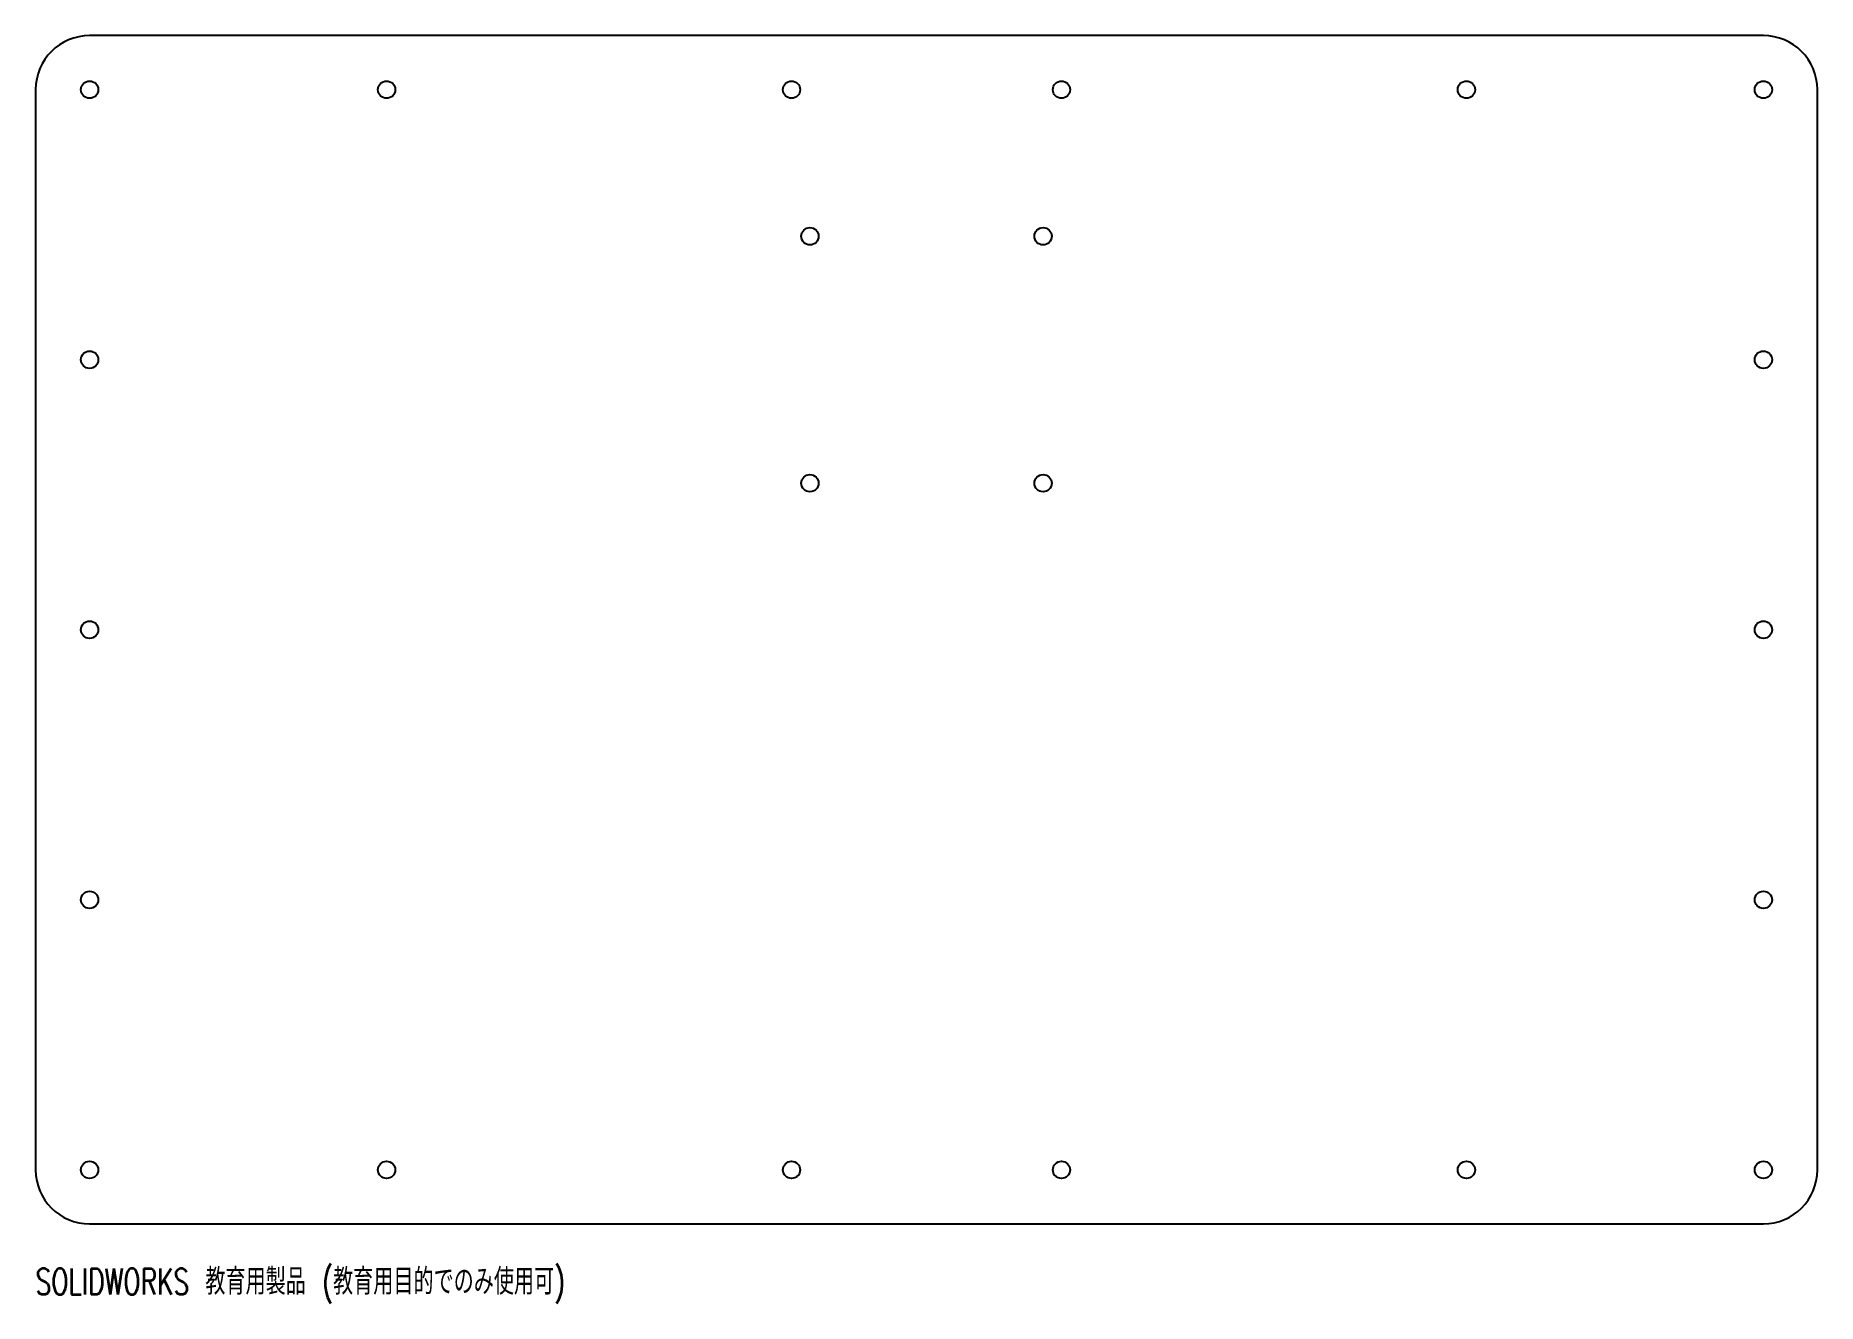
# Model space of a CAD drawing. Header units: millimetres. Extents: x -165 to 165, y -125 to 110.
import ezdxf

# ---------------------------------------------------------------- set-up
doc = ezdxf.new("R2010")
doc.units = ezdxf.units.MM
doc.styles.add('SLDTEXTSTYLE0', font='TXT', dxfattribs={"width": 0.7, "bigfont": 'bigfont'})

msp = doc.modelspace()

# ---------------------------------------------------------------- linework, layer by layer
at = {"color": 7, "linetype": 'Continuous', "lineweight": 25}
for p, q in [((155, 110), (-155, 110)), ((-165, 100), (-165, -100)), ((165, -100), (165, 100)), ((-155, -110), (155, -110))]:
    msp.add_line(p, q, dxfattribs=at)
for centre in [(-155, 100), (-100, 100), (-25, 100), (25, 100), (100, 100), (155, 100), (-21.59, 72.86), (21.59, 72.86), (-155, 50), (155, 50), (-21.59, 27.14), (21.59, 27.14), (-155, 0), (155, 0), (-155, -50), (155, -50), (-155, -100), (-100, -100), (-25, -100), (25, -100), (100, -100), (155, -100)]:
    msp.add_circle(centre, 1.6, dxfattribs=at)
for centre, start, end in [((-155, 100), 90, 180), ((155, 100), 0, 90), ((-155, -100), 180, 270), ((155, -100), 270, 0)]:
    msp.add_arc(centre, 10, start, end, dxfattribs=at)

# ---------------------------------------------------------------- texts
at = {"color": 7, "linetype": 'Continuous', "insert": (-165, -118.27), "char_height": 4.8336, "attachment_point": 1, "style": 'SLDTEXTSTYLE0'}
msp.add_mtext('SOLIDWORKS 教育用製品 (教育用目的でのみ使用可)', dxfattribs=at)

doc.saveas('drawing.dxf')
